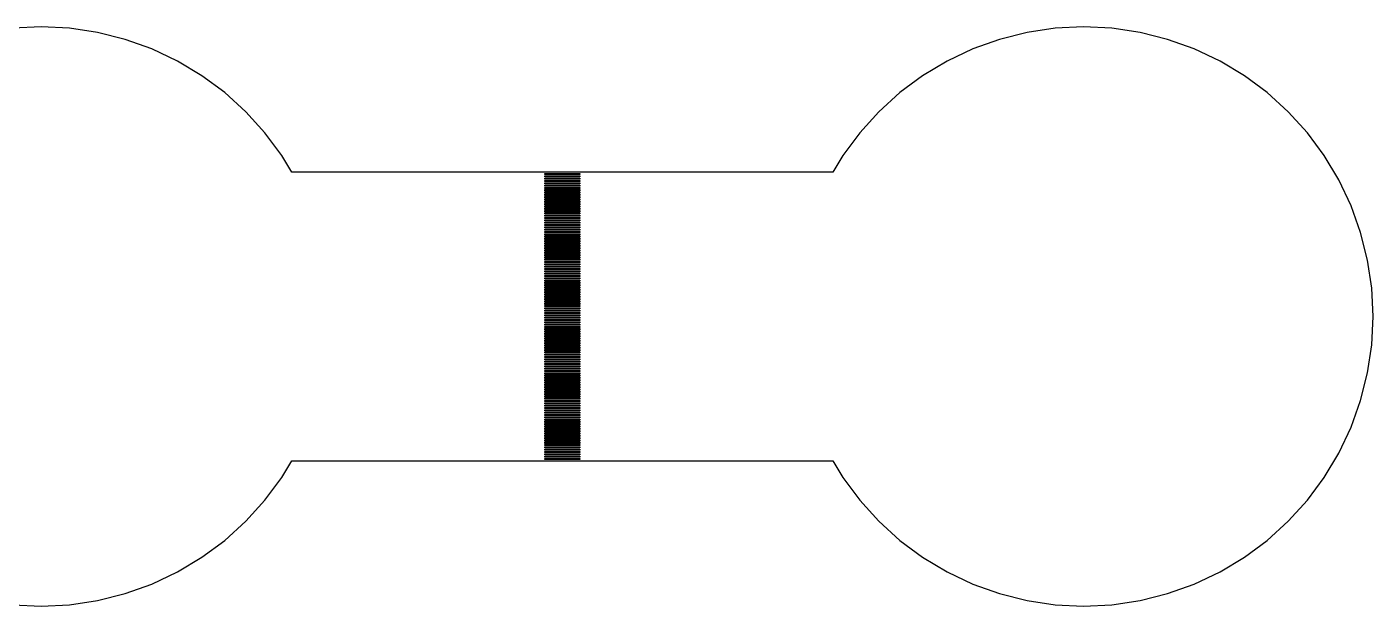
# Model space of a CAD drawing. Extents: x -73 to 181, y -8 to 80.
# Drawn here: x 40.38 to 52, y 11 to 16 of the extents above; entities that cross this region are included whole.
import ezdxf

# ---------------------------------------------------------------- set-up
doc = ezdxf.new("R2010")
doc.units = 0

msp = doc.modelspace()

# ---------------------------------------------------------------- linework, layer by layer
for p, q in [((40.5, 16), (40.2549, 15.988)), ((40.7451, 15.988), (40.5, 16)), ((40.9877, 15.952), (40.7451, 15.988)), ((41.2257, 15.8923), (40.9877, 15.952)), ((49.0123, 15.952), (48.7743, 15.8923)), ((49.2549, 15.988), (49.0123, 15.952)), ((49.5, 16), (49.2549, 15.988)), ((49.745, 15.988), (49.5, 16)), ((49.9877, 15.952), (49.745, 15.988)), ((50.2257, 15.8923), (49.9877, 15.952)), ((41.4567, 15.8097), (41.2257, 15.8923)), ((41.6785, 15.7048), (41.4567, 15.8097)), ((48.5433, 15.8097), (48.3215, 15.7048)), ((48.7743, 15.8923), (48.5433, 15.8097)), ((50.4567, 15.8097), (50.2257, 15.8923)), ((50.6785, 15.7048), (50.4567, 15.8097)), ((41.8889, 15.5787), (41.6785, 15.7048)), ((48.3215, 15.7048), (48.1111, 15.5787)), ((50.8889, 15.5787), (50.6785, 15.7048)), ((42.086, 15.4325), (41.8889, 15.5787)), ((48.1111, 15.5787), (47.914, 15.4325)), ((51.086, 15.4325), (50.8889, 15.5787)), ((42.2678, 15.2678), (42.086, 15.4325)), ((47.914, 15.4325), (47.7322, 15.2678)), ((51.2678, 15.2678), (51.086, 15.4325)), ((42.4325, 15.086), (42.2678, 15.2678)), ((47.7322, 15.2678), (47.5675, 15.086)), ((51.4325, 15.086), (51.2678, 15.2678)), ((42.5787, 14.8889), (42.4325, 15.086)), ((47.5675, 15.086), (47.4213, 14.8889)), ((51.5787, 14.8889), (51.4325, 15.086)), ((42.6649, 14.745), (42.5787, 14.8889)), ((47.4213, 14.8889), (47.3351, 14.745)), ((51.7048, 14.6785), (51.5787, 14.8889)), ((47.3351, 14.745), (42.6649, 14.745)), ((44.85, 14.725), (44.85, 14.735)), ((44.85, 14.735), (45.15, 14.735)), ((45.15, 14.725), (44.85, 14.725)), ((44.85, 14.705), (44.85, 14.715)), ((44.85, 14.715), (45.15, 14.715)), ((45.15, 14.705), (44.85, 14.705)), ((44.85, 14.685), (44.85, 14.695)), ((44.85, 14.695), (45.15, 14.695)), ((45.15, 14.685), (44.85, 14.685)), ((44.85, 14.665), (44.85, 14.675)), ((44.85, 14.675), (45.15, 14.675)), ((45.15, 14.665), (44.85, 14.665)), ((44.85, 14.645), (44.85, 14.655)), ((44.85, 14.655), (45.15, 14.655)), ((45.15, 14.645), (44.85, 14.645)), ((45.15, 14.735), (45.15, 14.725)), ((45.15, 14.715), (45.15, 14.705)), ((45.15, 14.695), (45.15, 14.685)), ((45.15, 14.675), (45.15, 14.665)), ((45.15, 14.655), (45.15, 14.645)), ((51.8097, 14.4567), (51.7048, 14.6785)), ((44.85, 14.625), (44.85, 14.635)), ((44.85, 14.635), (45.15, 14.635)), ((45.15, 14.625), (44.85, 14.625)), ((44.85, 14.605), (44.85, 14.615)), ((44.85, 14.615), (45.15, 14.615)), ((45.15, 14.605), (44.85, 14.605)), ((44.85, 14.585), (44.85, 14.595)), ((44.85, 14.595), (45.15, 14.595)), ((45.15, 14.585), (44.85, 14.585)), ((44.85, 14.565), (44.85, 14.575)), ((44.85, 14.575), (45.15, 14.575)), ((45.15, 14.565), (44.85, 14.565)), ((44.85, 14.545), (44.85, 14.555)), ((44.85, 14.555), (45.15, 14.555)), ((45.15, 14.545), (44.85, 14.545)), ((44.85, 14.525), (44.85, 14.535)), ((44.85, 14.535), (45.15, 14.535)), ((45.15, 14.635), (45.15, 14.625)), ((45.15, 14.615), (45.15, 14.605)), ((45.15, 14.595), (45.15, 14.585)), ((45.15, 14.575), (45.15, 14.565)), ((45.15, 14.555), (45.15, 14.545)), ((45.15, 14.535), (45.15, 14.525)), ((45.15, 14.525), (44.85, 14.525)), ((44.85, 14.505), (44.85, 14.515)), ((44.85, 14.515), (45.15, 14.515)), ((45.15, 14.505), (44.85, 14.505)), ((44.85, 14.485), (44.85, 14.495)), ((44.85, 14.495), (45.15, 14.495)), ((45.15, 14.485), (44.85, 14.485)), ((44.85, 14.465), (44.85, 14.475)), ((44.85, 14.475), (45.15, 14.475)), ((45.15, 14.465), (44.85, 14.465)), ((44.85, 14.445), (44.85, 14.455)), ((44.85, 14.455), (45.15, 14.455)), ((45.15, 14.445), (44.85, 14.445)), ((44.85, 14.425), (44.85, 14.435)), ((44.85, 14.435), (45.15, 14.435)), ((45.15, 14.425), (44.85, 14.425)), ((44.85, 14.405), (44.85, 14.415)), ((44.85, 14.415), (45.15, 14.415)), ((45.15, 14.515), (45.15, 14.505)), ((45.15, 14.495), (45.15, 14.485)), ((45.15, 14.475), (45.15, 14.465)), ((45.15, 14.455), (45.15, 14.445)), ((45.15, 14.435), (45.15, 14.425)), ((45.15, 14.415), (45.15, 14.405)), ((51.8923, 14.2257), (51.8097, 14.4567)), ((45.15, 14.405), (44.85, 14.405)), ((44.85, 14.385), (44.85, 14.395)), ((44.85, 14.395), (45.15, 14.395)), ((45.15, 14.385), (44.85, 14.385)), ((44.85, 14.365), (44.85, 14.375)), ((44.85, 14.375), (45.15, 14.375)), ((45.15, 14.365), (44.85, 14.365)), ((44.85, 14.345), (44.85, 14.355)), ((44.85, 14.355), (45.15, 14.355)), ((45.15, 14.345), (44.85, 14.345)), ((44.85, 14.325), (44.85, 14.335)), ((44.85, 14.335), (45.15, 14.335)), ((45.15, 14.325), (44.85, 14.325)), ((44.85, 14.305), (44.85, 14.315)), ((44.85, 14.315), (45.15, 14.315)), ((45.15, 14.305), (44.85, 14.305)), ((45.15, 14.395), (45.15, 14.385)), ((45.15, 14.375), (45.15, 14.365)), ((45.15, 14.355), (45.15, 14.345)), ((45.15, 14.335), (45.15, 14.325)), ((45.15, 14.315), (45.15, 14.305)), ((44.85, 14.285), (44.85, 14.295)), ((44.85, 14.295), (45.15, 14.295)), ((45.15, 14.285), (44.85, 14.285)), ((44.85, 14.265), (44.85, 14.275)), ((44.85, 14.275), (45.15, 14.275)), ((45.15, 14.265), (44.85, 14.265)), ((44.85, 14.245), (44.85, 14.255)), ((44.85, 14.255), (45.15, 14.255)), ((45.15, 14.245), (44.85, 14.245)), ((44.85, 14.225), (44.85, 14.235)), ((44.85, 14.235), (45.15, 14.235)), ((45.15, 14.225), (44.85, 14.225)), ((44.85, 14.205), (44.85, 14.215)), ((44.85, 14.215), (45.15, 14.215)), ((45.15, 14.205), (44.85, 14.205)), ((44.85, 14.185), (44.85, 14.195)), ((44.85, 14.195), (45.15, 14.195)), ((45.15, 14.185), (44.85, 14.185)), ((45.15, 14.295), (45.15, 14.285)), ((45.15, 14.275), (45.15, 14.265)), ((45.15, 14.255), (45.15, 14.245)), ((45.15, 14.235), (45.15, 14.225)), ((45.15, 14.215), (45.15, 14.205)), ((45.15, 14.195), (45.15, 14.185)), ((51.952, 13.9877), (51.8923, 14.2257)), ((44.85, 14.165), (44.85, 14.175)), ((44.85, 14.175), (45.15, 14.175)), ((45.15, 14.165), (44.85, 14.165)), ((44.85, 14.145), (44.85, 14.155)), ((44.85, 14.155), (45.15, 14.155)), ((45.15, 14.145), (44.85, 14.145)), ((44.85, 14.125), (44.85, 14.135)), ((44.85, 14.135), (45.15, 14.135)), ((45.15, 14.125), (44.85, 14.125)), ((44.85, 14.105), (44.85, 14.115)), ((44.85, 14.115), (45.15, 14.115)), ((45.15, 14.105), (44.85, 14.105)), ((44.85, 14.085), (44.85, 14.095)), ((44.85, 14.095), (45.15, 14.095)), ((45.15, 14.085), (44.85, 14.085)), ((44.85, 14.065), (44.85, 14.075)), ((44.85, 14.075), (45.15, 14.075)), ((45.15, 14.065), (44.85, 14.065)), ((45.15, 14.175), (45.15, 14.165)), ((45.15, 14.155), (45.15, 14.145)), ((45.15, 14.135), (45.15, 14.125)), ((45.15, 14.115), (45.15, 14.105)), ((45.15, 14.095), (45.15, 14.085)), ((45.15, 14.075), (45.15, 14.065)), ((44.85, 14.045), (44.85, 14.055)), ((44.85, 14.055), (45.15, 14.055)), ((45.15, 14.045), (44.85, 14.045)), ((44.85, 14.025), (44.85, 14.035)), ((44.85, 14.035), (45.15, 14.035)), ((45.15, 14.025), (44.85, 14.025)), ((44.85, 14.005), (44.85, 14.015)), ((44.85, 14.015), (45.15, 14.015)), ((45.15, 14.005), (44.85, 14.005)), ((44.85, 13.985), (44.85, 13.995)), ((44.85, 13.995), (45.15, 13.995)), ((45.15, 13.985), (44.85, 13.985)), ((44.85, 13.965), (44.85, 13.975)), ((44.85, 13.975), (45.15, 13.975)), ((45.15, 13.965), (44.85, 13.965)), ((44.85, 13.945), (44.85, 13.955)), ((44.85, 13.955), (45.15, 13.955)), ((45.15, 14.055), (45.15, 14.045)), ((45.15, 14.035), (45.15, 14.025)), ((45.15, 14.015), (45.15, 14.005)), ((45.15, 13.995), (45.15, 13.985)), ((45.15, 13.975), (45.15, 13.965)), ((45.15, 13.955), (45.15, 13.945)), ((51.988, 13.745), (51.952, 13.9877)), ((45.15, 13.945), (44.85, 13.945)), ((44.85, 13.925), (44.85, 13.935)), ((44.85, 13.935), (45.15, 13.935)), ((45.15, 13.925), (44.85, 13.925)), ((44.85, 13.905), (44.85, 13.915)), ((44.85, 13.915), (45.15, 13.915)), ((45.15, 13.905), (44.85, 13.905)), ((44.85, 13.885), (44.85, 13.895)), ((44.85, 13.895), (45.15, 13.895)), ((45.15, 13.885), (44.85, 13.885)), ((44.85, 13.865), (44.85, 13.875)), ((44.85, 13.875), (45.15, 13.875)), ((45.15, 13.865), (44.85, 13.865)), ((44.85, 13.845), (44.85, 13.855)), ((44.85, 13.855), (45.15, 13.855)), ((45.15, 13.845), (44.85, 13.845)), ((44.85, 13.825), (44.85, 13.835)), ((44.85, 13.835), (45.15, 13.835)), ((45.15, 13.935), (45.15, 13.925)), ((45.15, 13.915), (45.15, 13.905)), ((45.15, 13.895), (45.15, 13.885)), ((45.15, 13.875), (45.15, 13.865)), ((45.15, 13.855), (45.15, 13.845)), ((45.15, 13.835), (45.15, 13.825)), ((45.15, 13.825), (44.85, 13.825)), ((44.85, 13.805), (44.85, 13.815)), ((44.85, 13.815), (45.15, 13.815)), ((45.15, 13.805), (44.85, 13.805)), ((44.85, 13.785), (44.85, 13.795)), ((44.85, 13.795), (45.15, 13.795)), ((45.15, 13.785), (44.85, 13.785)), ((44.85, 13.765), (44.85, 13.775)), ((44.85, 13.775), (45.15, 13.775)), ((45.15, 13.765), (44.85, 13.765)), ((44.85, 13.745), (44.85, 13.755)), ((44.85, 13.755), (45.15, 13.755)), ((45.15, 13.745), (44.85, 13.745)), ((44.85, 13.725), (44.85, 13.735)), ((44.85, 13.735), (45.15, 13.735)), ((45.15, 13.725), (44.85, 13.725)), ((44.85, 13.705), (44.85, 13.715)), ((44.85, 13.715), (45.15, 13.715)), ((45.15, 13.815), (45.15, 13.805)), ((45.15, 13.795), (45.15, 13.785)), ((45.15, 13.775), (45.15, 13.765)), ((45.15, 13.755), (45.15, 13.745)), ((45.15, 13.735), (45.15, 13.725)), ((45.15, 13.715), (45.15, 13.705)), ((52, 13.5), (51.988, 13.745)), ((45.15, 13.705), (44.85, 13.705)), ((44.85, 13.685), (44.85, 13.695)), ((44.85, 13.695), (45.15, 13.695)), ((45.15, 13.685), (44.85, 13.685)), ((44.85, 13.665), (44.85, 13.675)), ((44.85, 13.675), (45.15, 13.675)), ((45.15, 13.665), (44.85, 13.665)), ((44.85, 13.645), (44.85, 13.655)), ((44.85, 13.655), (45.15, 13.655)), ((45.15, 13.645), (44.85, 13.645)), ((44.85, 13.625), (44.85, 13.635)), ((44.85, 13.635), (45.15, 13.635)), ((45.15, 13.625), (44.85, 13.625)), ((44.85, 13.605), (44.85, 13.615)), ((44.85, 13.615), (45.15, 13.615)), ((45.15, 13.605), (44.85, 13.605)), ((45.15, 13.695), (45.15, 13.685)), ((45.15, 13.675), (45.15, 13.665)), ((45.15, 13.655), (45.15, 13.645)), ((45.15, 13.635), (45.15, 13.625)), ((45.15, 13.615), (45.15, 13.605)), ((44.85, 13.585), (44.85, 13.595)), ((44.85, 13.595), (45.15, 13.595)), ((45.15, 13.585), (44.85, 13.585)), ((44.85, 13.565), (44.85, 13.575)), ((44.85, 13.575), (45.15, 13.575)), ((45.15, 13.565), (44.85, 13.565)), ((44.85, 13.545), (44.85, 13.555)), ((44.85, 13.555), (45.15, 13.555)), ((45.15, 13.545), (44.85, 13.545)), ((44.85, 13.525), (44.85, 13.535)), ((44.85, 13.535), (45.15, 13.535)), ((45.15, 13.525), (44.85, 13.525)), ((44.85, 13.505), (44.85, 13.515)), ((44.85, 13.515), (45.15, 13.515)), ((45.15, 13.505), (44.85, 13.505)), ((44.85, 13.485), (44.85, 13.495)), ((44.85, 13.495), (45.15, 13.495)), ((45.15, 13.485), (44.85, 13.485)), ((45.15, 13.595), (45.15, 13.585)), ((45.15, 13.575), (45.15, 13.565)), ((45.15, 13.555), (45.15, 13.545)), ((45.15, 13.535), (45.15, 13.525)), ((45.15, 13.515), (45.15, 13.505)), ((45.15, 13.495), (45.15, 13.485)), ((51.988, 13.255), (52, 13.5)), ((44.85, 13.465), (44.85, 13.475)), ((44.85, 13.475), (45.15, 13.475)), ((45.15, 13.465), (44.85, 13.465)), ((44.85, 13.445), (44.85, 13.455)), ((44.85, 13.455), (45.15, 13.455)), ((45.15, 13.445), (44.85, 13.445)), ((44.85, 13.425), (44.85, 13.435)), ((44.85, 13.435), (45.15, 13.435)), ((45.15, 13.425), (44.85, 13.425)), ((44.85, 13.405), (44.85, 13.415)), ((44.85, 13.415), (45.15, 13.415)), ((45.15, 13.405), (44.85, 13.405)), ((44.85, 13.385), (44.85, 13.395)), ((44.85, 13.395), (45.15, 13.395)), ((45.15, 13.385), (44.85, 13.385)), ((44.85, 13.365), (44.85, 13.375)), ((44.85, 13.375), (45.15, 13.375)), ((45.15, 13.475), (45.15, 13.465)), ((45.15, 13.455), (45.15, 13.445)), ((45.15, 13.435), (45.15, 13.425)), ((45.15, 13.415), (45.15, 13.405)), ((45.15, 13.395), (45.15, 13.385)), ((45.15, 13.375), (45.15, 13.365)), ((45.15, 13.365), (44.85, 13.365)), ((44.85, 13.345), (44.85, 13.355)), ((44.85, 13.355), (45.15, 13.355)), ((45.15, 13.345), (44.85, 13.345)), ((44.85, 13.325), (44.85, 13.335)), ((44.85, 13.335), (45.15, 13.335)), ((45.15, 13.325), (44.85, 13.325)), ((44.85, 13.305), (44.85, 13.315)), ((44.85, 13.315), (45.15, 13.315)), ((45.15, 13.305), (44.85, 13.305)), ((44.85, 13.285), (44.85, 13.295)), ((44.85, 13.295), (45.15, 13.295)), ((45.15, 13.285), (44.85, 13.285)), ((44.85, 13.265), (44.85, 13.275)), ((44.85, 13.275), (45.15, 13.275)), ((45.15, 13.265), (44.85, 13.265)), ((44.85, 13.245), (44.85, 13.255)), ((44.85, 13.255), (45.15, 13.255)), ((45.15, 13.355), (45.15, 13.345)), ((45.15, 13.335), (45.15, 13.325)), ((45.15, 13.315), (45.15, 13.305)), ((45.15, 13.295), (45.15, 13.285)), ((45.15, 13.275), (45.15, 13.265)), ((45.15, 13.255), (45.15, 13.245)), ((51.952, 13.0123), (51.988, 13.255)), ((45.15, 13.245), (44.85, 13.245)), ((44.85, 13.225), (44.85, 13.235)), ((44.85, 13.235), (45.15, 13.235)), ((45.15, 13.225), (44.85, 13.225)), ((44.85, 13.205), (44.85, 13.215)), ((44.85, 13.215), (45.15, 13.215)), ((45.15, 13.205), (44.85, 13.205)), ((44.85, 13.185), (44.85, 13.195)), ((44.85, 13.195), (45.15, 13.195)), ((45.15, 13.185), (44.85, 13.185)), ((44.85, 13.165), (44.85, 13.175)), ((44.85, 13.175), (45.15, 13.175)), ((45.15, 13.165), (44.85, 13.165)), ((44.85, 13.145), (44.85, 13.155)), ((44.85, 13.155), (45.15, 13.155)), ((45.15, 13.145), (44.85, 13.145)), ((44.85, 13.125), (44.85, 13.135)), ((44.85, 13.135), (45.15, 13.135)), ((45.15, 13.235), (45.15, 13.225)), ((45.15, 13.215), (45.15, 13.205)), ((45.15, 13.195), (45.15, 13.185)), ((45.15, 13.175), (45.15, 13.165)), ((45.15, 13.155), (45.15, 13.145)), ((45.15, 13.135), (45.15, 13.125)), ((45.15, 13.125), (44.85, 13.125)), ((44.85, 13.105), (44.85, 13.115)), ((44.85, 13.115), (45.15, 13.115)), ((45.15, 13.105), (44.85, 13.105)), ((44.85, 13.085), (44.85, 13.095)), ((44.85, 13.095), (45.15, 13.095)), ((45.15, 13.085), (44.85, 13.085)), ((44.85, 13.065), (44.85, 13.075)), ((44.85, 13.075), (45.15, 13.075)), ((45.15, 13.065), (44.85, 13.065)), ((44.85, 13.045), (44.85, 13.055)), ((44.85, 13.055), (45.15, 13.055)), ((45.15, 13.045), (44.85, 13.045)), ((44.85, 13.025), (44.85, 13.035)), ((44.85, 13.035), (45.15, 13.035)), ((45.15, 13.025), (44.85, 13.025)), ((45.15, 13.115), (45.15, 13.105)), ((45.15, 13.095), (45.15, 13.085)), ((45.15, 13.075), (45.15, 13.065)), ((45.15, 13.055), (45.15, 13.045)), ((45.15, 13.035), (45.15, 13.025)), ((44.85, 13.005), (44.85, 13.015)), ((44.85, 13.015), (45.15, 13.015)), ((45.15, 13.005), (44.85, 13.005)), ((44.85, 12.985), (44.85, 12.995)), ((44.85, 12.995), (45.15, 12.995)), ((45.15, 12.985), (44.85, 12.985)), ((44.85, 12.965), (44.85, 12.975)), ((44.85, 12.975), (45.15, 12.975)), ((45.15, 12.965), (44.85, 12.965)), ((44.85, 12.945), (44.85, 12.955)), ((44.85, 12.955), (45.15, 12.955)), ((45.15, 12.945), (44.85, 12.945)), ((44.85, 12.925), (44.85, 12.935)), ((44.85, 12.935), (45.15, 12.935)), ((45.15, 12.925), (44.85, 12.925)), ((44.85, 12.905), (44.85, 12.915)), ((44.85, 12.915), (45.15, 12.915)), ((45.15, 12.905), (44.85, 12.905)), ((45.15, 13.015), (45.15, 13.005)), ((45.15, 12.995), (45.15, 12.985)), ((45.15, 12.975), (45.15, 12.965)), ((45.15, 12.955), (45.15, 12.945)), ((45.15, 12.935), (45.15, 12.925)), ((45.15, 12.915), (45.15, 12.905)), ((51.8923, 12.7743), (51.952, 13.0123)), ((44.85, 12.885), (44.85, 12.895)), ((44.85, 12.895), (45.15, 12.895)), ((45.15, 12.885), (44.85, 12.885)), ((44.85, 12.865), (44.85, 12.875)), ((44.85, 12.875), (45.15, 12.875)), ((45.15, 12.865), (44.85, 12.865)), ((44.85, 12.845), (44.85, 12.855)), ((44.85, 12.855), (45.15, 12.855)), ((45.15, 12.845), (44.85, 12.845)), ((44.85, 12.825), (44.85, 12.835)), ((44.85, 12.835), (45.15, 12.835)), ((45.15, 12.825), (44.85, 12.825)), ((44.85, 12.805), (44.85, 12.815)), ((44.85, 12.815), (45.15, 12.815)), ((45.15, 12.805), (44.85, 12.805)), ((44.85, 12.785), (44.85, 12.795)), ((44.85, 12.795), (45.15, 12.795)), ((45.15, 12.785), (44.85, 12.785)), ((45.15, 12.895), (45.15, 12.885)), ((45.15, 12.875), (45.15, 12.865)), ((45.15, 12.855), (45.15, 12.845)), ((45.15, 12.835), (45.15, 12.825)), ((45.15, 12.815), (45.15, 12.805)), ((45.15, 12.795), (45.15, 12.785)), ((44.85, 12.765), (44.85, 12.775)), ((44.85, 12.775), (45.15, 12.775)), ((45.15, 12.765), (44.85, 12.765)), ((44.85, 12.745), (44.85, 12.755)), ((44.85, 12.755), (45.15, 12.755)), ((45.15, 12.745), (44.85, 12.745)), ((44.85, 12.725), (44.85, 12.735)), ((44.85, 12.735), (45.15, 12.735)), ((45.15, 12.725), (44.85, 12.725)), ((44.85, 12.705), (44.85, 12.715)), ((44.85, 12.715), (45.15, 12.715)), ((45.15, 12.705), (44.85, 12.705)), ((44.85, 12.685), (44.85, 12.695)), ((44.85, 12.695), (45.15, 12.695)), ((45.15, 12.685), (44.85, 12.685)), ((44.85, 12.665), (44.85, 12.675)), ((44.85, 12.675), (45.15, 12.675)), ((45.15, 12.775), (45.15, 12.765)), ((45.15, 12.755), (45.15, 12.745)), ((45.15, 12.735), (45.15, 12.725)), ((45.15, 12.715), (45.15, 12.705)), ((45.15, 12.695), (45.15, 12.685)), ((45.15, 12.675), (45.15, 12.665)), ((51.8097, 12.5433), (51.8923, 12.7743)), ((45.15, 12.665), (44.85, 12.665)), ((44.85, 12.645), (44.85, 12.655)), ((44.85, 12.655), (45.15, 12.655)), ((45.15, 12.645), (44.85, 12.645)), ((44.85, 12.625), (44.85, 12.635)), ((44.85, 12.635), (45.15, 12.635)), ((45.15, 12.625), (44.85, 12.625)), ((44.85, 12.605), (44.85, 12.615)), ((44.85, 12.615), (45.15, 12.615)), ((45.15, 12.605), (44.85, 12.605)), ((44.85, 12.585), (44.85, 12.595)), ((44.85, 12.595), (45.15, 12.595)), ((45.15, 12.585), (44.85, 12.585)), ((44.85, 12.565), (44.85, 12.575)), ((44.85, 12.575), (45.15, 12.575)), ((45.15, 12.565), (44.85, 12.565)), ((44.85, 12.545), (44.85, 12.555)), ((44.85, 12.555), (45.15, 12.555)), ((45.15, 12.655), (45.15, 12.645)), ((45.15, 12.635), (45.15, 12.625)), ((45.15, 12.615), (45.15, 12.605)), ((45.15, 12.595), (45.15, 12.585)), ((45.15, 12.575), (45.15, 12.565)), ((45.15, 12.555), (45.15, 12.545)), ((45.15, 12.545), (44.85, 12.545)), ((44.85, 12.525), (44.85, 12.535)), ((44.85, 12.535), (45.15, 12.535)), ((45.15, 12.525), (44.85, 12.525)), ((44.85, 12.505), (44.85, 12.515)), ((44.85, 12.515), (45.15, 12.515)), ((45.15, 12.505), (44.85, 12.505)), ((44.85, 12.485), (44.85, 12.495)), ((44.85, 12.495), (45.15, 12.495)), ((45.15, 12.485), (44.85, 12.485)), ((44.85, 12.465), (44.85, 12.475)), ((44.85, 12.475), (45.15, 12.475)), ((45.15, 12.465), (44.85, 12.465)), ((44.85, 12.445), (44.85, 12.455)), ((44.85, 12.455), (45.15, 12.455)), ((45.15, 12.445), (44.85, 12.445)), ((45.15, 12.535), (45.15, 12.525)), ((45.15, 12.515), (45.15, 12.505)), ((45.15, 12.495), (45.15, 12.485)), ((45.15, 12.475), (45.15, 12.465)), ((45.15, 12.455), (45.15, 12.445)), ((51.7048, 12.3215), (51.8097, 12.5433)), ((44.85, 12.425), (44.85, 12.435)), ((44.85, 12.435), (45.15, 12.435)), ((45.15, 12.425), (44.85, 12.425)), ((44.85, 12.405), (44.85, 12.415)), ((44.85, 12.415), (45.15, 12.415)), ((45.15, 12.405), (44.85, 12.405)), ((44.85, 12.385), (44.85, 12.395)), ((44.85, 12.395), (45.15, 12.395)), ((45.15, 12.385), (44.85, 12.385)), ((44.85, 12.365), (44.85, 12.375)), ((44.85, 12.375), (45.15, 12.375)), ((45.15, 12.365), (44.85, 12.365)), ((44.85, 12.345), (44.85, 12.355)), ((44.85, 12.355), (45.15, 12.355)), ((45.15, 12.345), (44.85, 12.345)), ((44.85, 12.325), (44.85, 12.335)), ((44.85, 12.335), (45.15, 12.335)), ((45.15, 12.325), (44.85, 12.325)), ((45.15, 12.435), (45.15, 12.425)), ((45.15, 12.415), (45.15, 12.405)), ((45.15, 12.395), (45.15, 12.385)), ((45.15, 12.375), (45.15, 12.365)), ((45.15, 12.355), (45.15, 12.345)), ((45.15, 12.335), (45.15, 12.325)), ((51.5787, 12.1111), (51.7048, 12.3215)), ((42.5787, 12.1111), (42.6649, 12.255)), ((42.6649, 12.255), (47.3351, 12.255)), ((44.85, 12.305), (44.85, 12.315)), ((44.85, 12.315), (45.15, 12.315)), ((45.15, 12.305), (44.85, 12.305)), ((44.85, 12.285), (44.85, 12.295)), ((44.85, 12.295), (45.15, 12.295)), ((45.15, 12.285), (44.85, 12.285)), ((44.85, 12.265), (44.85, 12.275)), ((44.85, 12.275), (45.15, 12.275)), ((45.15, 12.265), (44.85, 12.265)), ((45.15, 12.315), (45.15, 12.305)), ((45.15, 12.295), (45.15, 12.285)), ((45.15, 12.275), (45.15, 12.265)), ((47.3351, 12.255), (47.4213, 12.1111)), ((42.4325, 11.914), (42.5787, 12.1111)), ((47.4213, 12.1111), (47.5675, 11.914)), ((51.4325, 11.914), (51.5787, 12.1111)), ((42.2678, 11.7322), (42.4325, 11.914)), ((47.5675, 11.914), (47.7322, 11.7322)), ((51.2678, 11.7322), (51.4325, 11.914)), ((42.086, 11.5675), (42.2678, 11.7322)), ((47.7322, 11.7322), (47.914, 11.5675)), ((51.086, 11.5675), (51.2678, 11.7322)), ((41.8889, 11.4213), (42.086, 11.5675)), ((47.914, 11.5675), (48.1111, 11.4213)), ((50.8889, 11.4213), (51.086, 11.5675)), ((41.6785, 11.2952), (41.8889, 11.4213)), ((48.1111, 11.4213), (48.3215, 11.2952)), ((50.6785, 11.2952), (50.8889, 11.4213)), ((41.4567, 11.1903), (41.6785, 11.2952)), ((48.3215, 11.2952), (48.5433, 11.1903)), ((50.4567, 11.1903), (50.6785, 11.2952)), ((41.2257, 11.1077), (41.4567, 11.1903)), ((48.5433, 11.1903), (48.7743, 11.1077)), ((50.2257, 11.1077), (50.4567, 11.1903)), ((40.7451, 11.012), (40.9877, 11.048)), ((40.9877, 11.048), (41.2257, 11.1077)), ((48.7743, 11.1077), (49.0123, 11.048)), ((49.0123, 11.048), (49.2549, 11.012)), ((49.745, 11.012), (49.9877, 11.048)), ((49.9877, 11.048), (50.2257, 11.1077)), ((40.2549, 11.012), (40.5, 11)), ((40.5, 11), (40.7451, 11.012)), ((49.2549, 11.012), (49.5, 11)), ((49.5, 11), (49.745, 11.012))]:
    msp.add_line(p, q)

doc.saveas('drawing.dxf')
